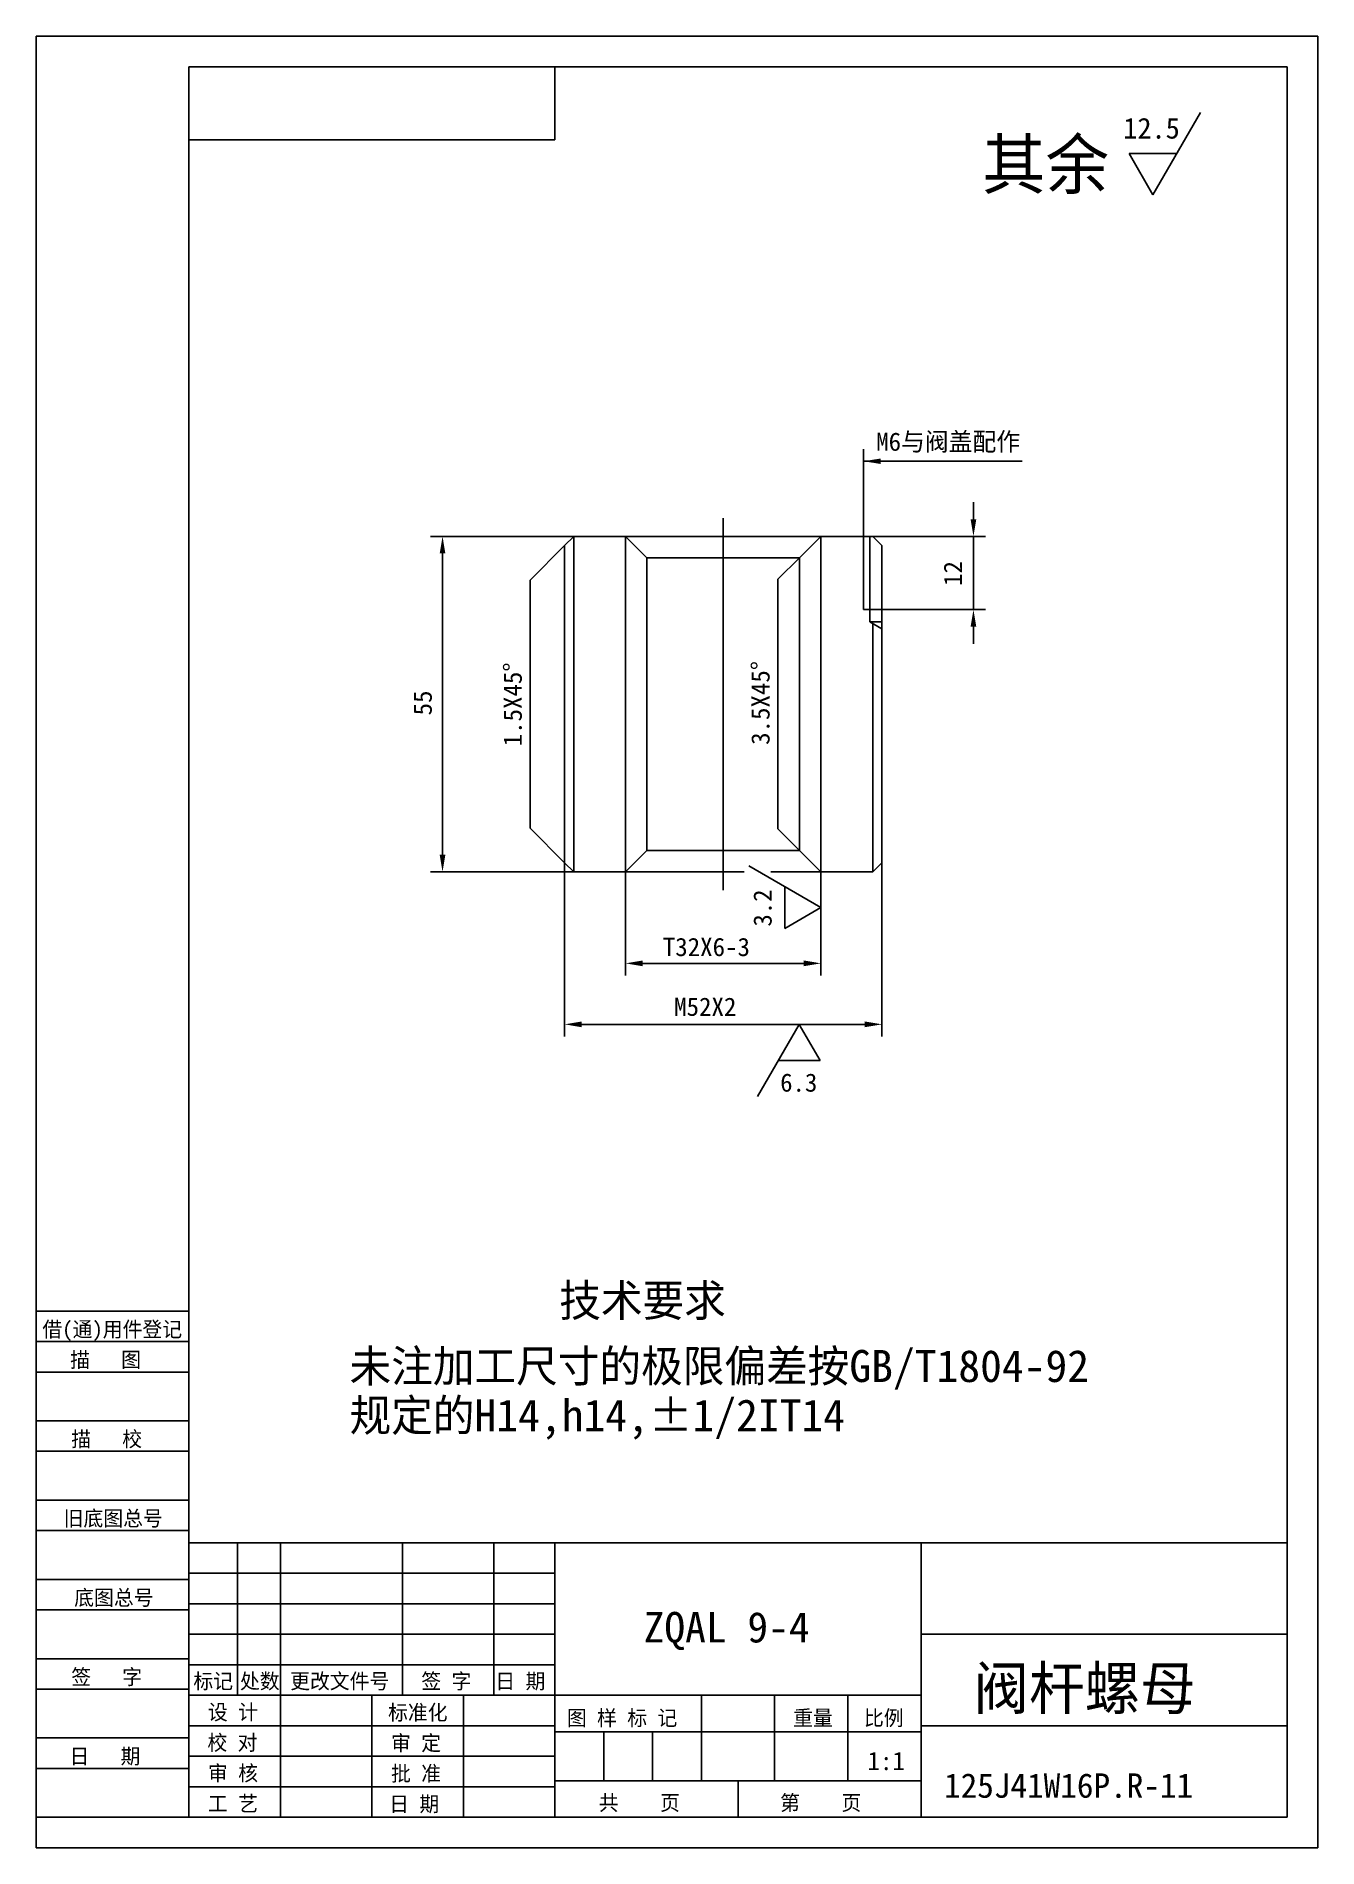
# Model space of a CAD drawing. Header units: metres. Extents: x 0 to 210, y 0 to 297.
import ezdxf

# ---------------------------------------------------------------- set-up
doc = ezdxf.new("R2010")
doc.units = ezdxf.units.M
for name, color, linetype in [('C', 6, 'Continuous'), ('D', 1, 'Continuous'), ('FL', 5, 'Continuous'), ('HA', 5, 'Continuous'), ('T', 7, 'Continuous'), ('TL', 4, 'Continuous')]:
    doc.layers.add(name, color=color, linetype=linetype)

# ---------------------------------------------------------------- blocks, each defined once
blk = doc.blocks.new('TUKUN4')
at = {"layer": 'FL'}
for p, q in [((0, 297), (0, 0)), ((210, 297), (0, 297)), ((210, 0), (210, 297)), ((0, 78), (25, 78)), ((0, 70), (25, 70)), ((0, 65), (25, 65)), ((0, 57), (25, 57)), ((0, 52), (25, 52)), ((33, 25), (33, 50)), ((40, 5), (40, 50)), ((60, 25), (60, 50)), ((75, 25), (75, 50)), ((25, 45), (85, 45)), ((0, 44), (25, 44)), ((0, 39), (25, 39)), ((25, 40), (85, 40)), ((25, 35), (85, 35)), ((0, 31), (25, 31)), ((25, 30), (85, 30)), ((0, 26), (25, 26)), ((70, 5), (70, 25)), ((0, 18), (25, 18)), ((25, 20), (85, 20)), ((25, 15), (85, 15)), ((0, 13), (25, 13)), ((25, 10), (85, 10)), ((0, 0), (210, 0))]:
    blk.add_line(p, q, dxfattribs=at)
at = {"layer": 'TL'}
for p, q in [((25, 5), (25, 292)), ((205, 292), (25, 292)), ((85, 292), (85, 280)), ((205, 5), (205, 292)), ((85, 280), (25, 280)), ((0, 88), (25, 88)), ((0, 83), (25, 83)), ((205, 50), (25, 50)), ((85, 5), (85, 50)), ((145, 5), (145, 50)), ((205, 35), (145, 35)), ((145, 25), (25, 25)), ((55, 5), (55, 25)), ((109, 11), (109, 25)), ((121, 11), (121, 25)), ((133, 11), (133, 25)), ((85, 19), (145, 19)), ((93, 11), (93, 19)), ((101, 11), (101, 19)), ((205, 20), (145, 20)), ((145, 11), (85, 11)), ((115, 5), (115, 11)), ((0, 5), (205, 5))]:
    blk.add_line(p, q, dxfattribs=at)
at = {"layer": 'T'}
for s, p in [('借(通)用件登记', (1, 83.76)), ('描   图', (5.56, 78.76)), ('描   校', (5.74, 65.76)), ('旧底图总号', (4.49, 52.76)), ('底图总号', (6.22, 39.76)), ('签   字', (5.74, 26.76)), ('标记', (25.75, 26.07)), ('处数', (33.38, 26.07)), ('更改文件号', (41.61, 26.07)), ('签 字', (63.1, 26.07)), ('日 期', (75.23, 26.07)), ('设 计', (28.14, 20.99)), ('标准化', (57.65, 20.93)), ('图 样 标 记', (86.95, 20.04)), ('重量', (124.03, 20.04)), ('比例', (135.64, 20.04)), ('校 对', (28.05, 15.99)), ('审 定', (58.13, 15.93)), ('日   期', (5.45, 13.76)), ('审 核', (28.14, 10.99)), ('批 准', (58.13, 10.93)), ('共    页', (92.18, 6.13)), ('第    页', (121.9, 6.13)), ('工 艺', (28.14, 5.99)), ('日 期', (57.84, 5.93))]:
    blk.add_text(s, height=2.5, dxfattribs=at).set_placement(p)

msp = doc.modelspace()

# ---------------------------------------------------------------- linework, layer by layer
at = {"layer": 'C'}
msp.add_lwpolyline([(112.58, 218), (112.58, 157)], dxfattribs=at)
at = {"layer": 'D'}
for p, q in [((190.81, 284.52), (183, 271)), ((183, 271), (179.1, 277.76)), ((179.1, 277.76), (186.9, 277.76)), ((135.58, 225.51), (135.58, 229.32)), ((135.58, 215), (135.58, 227.58)), ((161.56, 227.32), (135.58, 227.32)), ((153.58, 217.8), (153.58, 220.6)), ((88.08, 215), (64.58, 215)), ((137.08, 215), (155.58, 215)), ((153.58, 215), (153.58, 203)), ((66.58, 212.2), (66.58, 162.8)), ((86.58, 213.5), (80.92, 207.84)), ((125.08, 211.5), (121.54, 207.96)), ((121.54, 167.04), (121.54, 207.96)), ((80.92, 167.16), (80.92, 207.84)), ((138.58, 203), (155.58, 203)), ((153.58, 200.2), (153.58, 197.4)), ((86.58, 161.5), (80.92, 167.16)), ((125.08, 163.5), (121.54, 167.04)), ((86.58, 161.5), (86.58, 133)), ((116.75, 160.97), (128.58, 154.14)), ((138.58, 161.5), (138.58, 133)), ((88.08, 160), (64.58, 160)), ((96.58, 160), (96.58, 143)), ((122.66, 150.73), (122.66, 157.56)), ((128.58, 160), (128.58, 143)), ((128.58, 154.14), (122.66, 150.73)), ((99.38, 145), (125.78, 145)), ((89.38, 135), (135.78, 135)), ((118.2, 123.17), (125.03, 135)), ((125.03, 135), (128.44, 129.09)), ((128.44, 129.09), (121.61, 129.09))]:
    msp.add_line(p, q, dxfattribs=at)
for points in [[(138.38, 226.87), (135.58, 227.32), (138.38, 227.77)], [(153.11, 217.8), (154.04, 217.8), (153.58, 215)], [(66.11, 212.2), (67.04, 212.2), (66.58, 215)], [(153.11, 200.2), (154.04, 200.2), (153.58, 203)], [(66.11, 162.8), (67.04, 162.8), (66.58, 160)], [(99.38, 145.47), (99.38, 144.53), (96.58, 145)], [(125.78, 145.47), (125.78, 144.53), (128.58, 145)], [(89.38, 135.47), (89.38, 134.53), (86.58, 135)], [(135.78, 135.47), (135.78, 134.53), (138.58, 135)]]:
    msp.add_solid(points, dxfattribs=at)
at = {"layer": 'HA'}
for p, q in [((88.08, 215), (88.08, 160)), ((96.58, 215), (96.58, 160)), ((128.58, 160), (128.58, 215)), ((135.58, 215), (135.58, 203)), ((137.08, 160), (137.08, 200.71))]:
    msp.add_line(p, q, dxfattribs=at)
at = {"layer": 'TL'}
for p, q in [((96.58, 215), (128.58, 215)), ((100.08, 211.5), (125.08, 211.5)), ((136.58, 201), (138.58, 201)), ((100.08, 163.5), (125.08, 163.5)), ((96.58, 160), (116.03, 160)), ((120.4, 160), (128.58, 160))]:
    msp.add_line(p, q, dxfattribs=at)
msp.add_lwpolyline([(96.58, 160), (88.08, 160), (86.58, 161.5), (86.58, 213.5), (88.08, 215), (96.58, 215), (100.08, 211.5), (100.08, 163.5)], close=True, dxfattribs=at)
for points in [[(128.58, 215), (125.08, 211.5), (125.08, 163.5), (128.58, 160), (137.08, 160), (138.58, 161.5), (138.58, 199.85), (136.58, 201), (136.58, 215), (128.58, 215)], [(135.58, 215), (137.08, 215), (138.58, 213.5), (138.58, 199.85)], [(138.58, 203), (135.58, 203)]]:
    msp.add_lwpolyline(points, dxfattribs=at)

# ---------------------------------------------------------------- block references
at = {"layer": 'D'}
msp.add_blockref('TUKUN4', (0, 0), dxfattribs=at)

# ---------------------------------------------------------------- texts
for s, height, p in [('12.5', 3.4, (178.14, 280.22)), ('其余', 8, (155, 272)), ('M6与阀盖配作', 3, (137.64, 229.03)), ('T32X6-3', 3, (102.67, 146.19)), ('M52X2', 3, (104.53, 136.39)), ('6.3', 2.98, (121.91, 123.96)), ('    技术要求', 5.25, (71.42, 87.1)), ('  未注加工尺寸的极限偏差按GB/T1804-92          ', 5.25, (44.2, 76.36)), ('  规定的H14,h14,%%P1/2IT14', 5.25, (44.2, 68.27)), ('ZQAL 9-4', 5, (99.53, 33.66)), ('阀杆螺母', 7, (153.59, 22.67)), ('1:1', 3, (136.22, 12.73)), ('125J41W16P.R-11', 4, (148.76, 8.2))]:
    msp.add_text(s, height=height, dxfattribs=at).set_placement(p)
for s, height, p in [('12', 3, (151.71, 206.87)), ('1.5X45%%d', 3, (79.57, 180.58)), ('3.5X45%%d', 3, (120.17, 180.82)), ('55', 3, (64.82, 185.65)), ('3.2', 2.98, (120.51, 151.03))]:
    msp.add_text(s, height=height, rotation=90, dxfattribs=at).set_placement(p)

doc.saveas('drawing.dxf')
